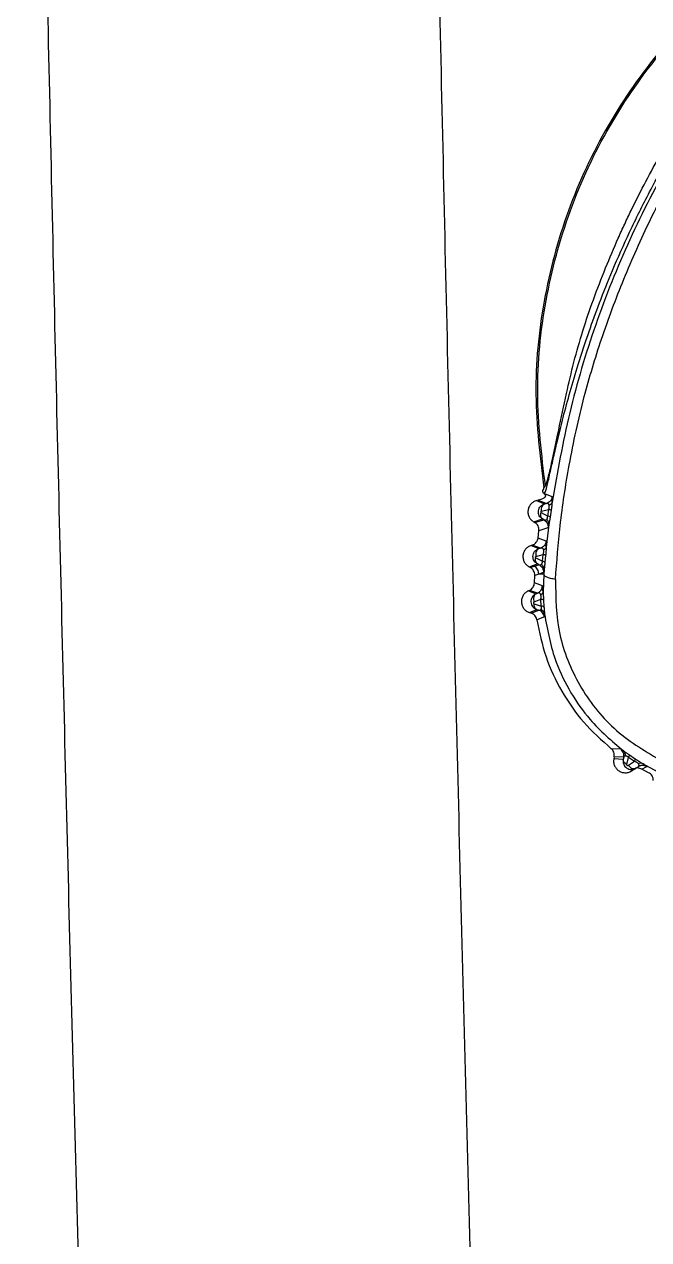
# Model space of a CAD drawing. Extents: x 527 to 611, y 788 to 934.
# Drawn here: x 530.282 to 531.758, y 831.034 to 833.908 of the extents above; entities that cross this region are included whole.
import ezdxf

# ---------------------------------------------------------------- set-up
doc = ezdxf.new("R2010")
doc.units = 0
doc.header["$MEASUREMENT"] = 0
doc.layers.add('1', color=4, linetype='Continuous')
doc.layers.add('GEOMETRY', color=4, linetype='Continuous', lineweight=25)

# ---------------------------------------------------------------- blocks, each defined once
blk = doc.blocks.new('2026_FLASH')
at = {"layer": 'GEOMETRY'}
for p, q in [((4.431, 29.4978), (4.4344, 29.5026)), ((4.4346, 29.4898), (4.431, 29.4846)), ((4.4507, 29.4767), (4.4335, 29.4835)), ((4.4135, 29.4677), (4.4322, 29.4597)), ((4.4363, 29.4607), (4.4167, 29.4685)), ((4.4322, 29.4597), (4.4363, 29.4607)), ((4.4509, 29.4743), (4.4507, 29.4767)), ((4.4243, 29.4397), (4.4399, 29.4312)), ((4.4247, 29.4426), (4.4422, 29.447)), ((4.4399, 29.4312), (4.4422, 29.447)), ((4.4458, 29.4289), (4.4443, 29.4195)), ((4.448, 29.4447), (4.4458, 29.4289)), ((4.407, 29.4172), (4.4276, 29.4243)), ((4.407, 29.4172), (4.4093, 29.4158)), ((4.4093, 29.4158), (4.4309, 29.4225)), ((4.4171, 29.3792), (4.4191, 29.3965)), ((4.4406, 29.4031), (4.4191, 29.3965)), ((4.4309, 29.4225), (4.4276, 29.4243)), ((4.4427, 29.411), (4.4364, 29.3576)), ((4.4415, 29.4052), (4.4406, 29.4031)), ((4.4443, 29.4195), (4.4427, 29.411)), ((4.4364, 29.3719), (4.4171, 29.3792)), ((4.4367, 29.3695), (4.4364, 29.3719)), ((4.4034, 29.3625), (4.4008, 29.3617)), ((4.4008, 29.3617), (4.419, 29.3542)), ((4.4226, 29.3552), (4.4034, 29.3625)), ((4.412, 29.3356), (4.4291, 29.3405)), ((4.419, 29.3542), (4.4226, 29.3552)), ((4.4276, 29.3241), (4.4291, 29.3405)), ((4.396, 29.311), (4.4156, 29.318)), ((4.396, 29.311), (4.3989, 29.3095)), ((4.3989, 29.3095), (4.4081, 29.3125)), ((4.4081, 29.3125), (4.4193, 29.3162)), ((4.4117, 29.332), (4.4276, 29.3241)), ((4.4193, 29.3162), (4.4156, 29.318)), ((4.4324, 29.3116), (4.4313, 29.3037)), ((4.435, 29.3376), (4.4335, 29.3211)), ((4.4086, 29.273), (4.4094, 29.2909)), ((4.4186, 29.2938), (4.4094, 29.2909)), ((4.4298, 29.2974), (4.4186, 29.2938)), ((4.4304, 29.2936), (4.4186, 29.2938)), ((4.4304, 29.2936), (4.4289, 29.2521)), ((4.4305, 29.2992), (4.4298, 29.2974)), ((4.4313, 29.3037), (4.4304, 29.2936)), ((4.3968, 29.2555), (4.3943, 29.2544)), ((4.3943, 29.2544), (4.4124, 29.2475)), ((4.4156, 29.2488), (4.3968, 29.2555)), ((4.4274, 29.2665), (4.4086, 29.273)), ((4.4279, 29.264), (4.4274, 29.2665)), ((4.4077, 29.2281), (4.4238, 29.2346)), ((4.4156, 29.2488), (4.4124, 29.2475)), ((4.4248, 29.2181), (4.4238, 29.2346)), ((4.4301, 29.2325), (4.4311, 29.2163)), ((4.3965, 29.2031), (4.4139, 29.2102)), ((4.3965, 29.2031), (4.401, 29.2015)), ((4.401, 29.2015), (4.419, 29.2086)), ((4.4079, 29.2236), (4.4248, 29.2181)), ((4.4139, 29.2102), (4.419, 29.2086)), ((4.4321, 29.1927), (4.4141, 29.1859)), ((4.4321, 29.1927), (4.4324, 29.1945)), ((4.6125, 28.88), (4.5901, 28.881)), ((4.597, 28.8619), (4.5961, 28.8571)), ((4.6185, 28.8557), (4.5961, 28.8571)), ((4.6197, 28.8607), (4.597, 28.8619)), ((4.6197, 28.8607), (4.6185, 28.8557)), ((4.6273, 28.8434), (4.6312, 28.8603)), ((4.645, 28.8511), (4.6311, 28.841)), ((4.645, 28.8511), (4.6312, 28.8603)), ((4.633, 28.8663), (4.6466, 28.8572)), ((4.65, 28.8357), (4.6394, 28.8296)), ((4.6394, 28.8296), (4.6416, 28.8312)), ((4.65, 28.8357), (4.6528, 28.8377)), ((4.6638, 28.8414), (4.6562, 28.8397)), ((4.6692, 28.8409), (4.6624, 28.8414)), ((4.6626, 28.8467), (4.6998, 28.8268)), ((4.6626, 28.8326), (4.674, 28.839)), ((4.6785, 28.8244), (4.6626, 28.8326)), ((4.674, 28.839), (4.6715, 28.841)), ((4.6732, 28.84), (4.6723, 28.8404)), ((4.676, 28.838), (4.673, 28.8394))]:
    blk.add_line(p, q, dxfattribs=at)
for points, knots in [([(3.2029, 33.5322), (3.2054, 33.3777), (3.2105, 33.0686), (3.2187, 32.6049), (3.2272, 32.1412), (3.2362, 31.6776), (3.2455, 31.214), (3.2552, 30.7504), (3.2654, 30.2867), (3.2759, 29.8232), (3.2869, 29.3596), (3.2982, 28.896), (3.3099, 28.4324), (3.3221, 27.9689), (3.3346, 27.5053), (3.3476, 27.0418), (3.361, 26.5783), (3.3747, 26.1148), (3.3889, 25.6513), (3.4034, 25.1878), (3.4184, 24.7244), (3.4338, 24.2609), (3.4495, 23.7975), (3.4657, 23.334), (3.4823, 22.8706), (3.4992, 22.4072), (3.5166, 21.9438), (3.5344, 21.4805), (3.5526, 21.0171), (3.5711, 20.5537), (3.5838, 20.2449), (3.5902, 20.0904)], [0, 0, 0, 0, 0.034484, 0.068969, 0.103452, 0.137936, 0.172419, 0.206902, 0.241385, 0.275868, 0.310351, 0.344833, 0.379315, 0.413798, 0.44828, 0.482762, 0.517244, 0.551726, 0.586208, 0.62069, 0.655172, 0.689654, 0.724136, 0.758619, 0.793101, 0.827584, 0.862067, 0.89655, 0.931033, 0.965516, 1, 1, 1, 1]), ([(4.4622, 21.4866), (4.456, 21.6459), (4.4437, 21.9646), (4.4258, 22.4426), (4.4083, 22.9206), (4.3913, 23.3986), (4.3746, 23.8767), (4.3584, 24.3547), (4.3426, 24.8328), (4.3272, 25.3109), (4.3123, 25.789), (4.2978, 26.2671), (4.2837, 26.7452), (4.2701, 27.2233), (4.2569, 27.7015), (4.2441, 28.1796), (4.2317, 28.6578), (4.2198, 29.1359), (4.2083, 29.6141), (4.1972, 30.0923), (4.1866, 30.5706), (4.1764, 31.0488), (4.1666, 31.527), (4.1572, 32.0053), (4.1483, 32.4835), (4.1427, 32.8024), (4.1399, 32.9618)], [0, 0, 0, 0, 0.041668, 0.083336, 0.125003, 0.16667, 0.208337, 0.250004, 0.29167, 0.333336, 0.375002, 0.416668, 0.458334, 0.5, 0.541666, 0.583332, 0.624998, 0.666664, 0.70833, 0.749996, 0.791663, 0.83333, 0.874997, 0.916664, 0.958332, 1, 1, 1, 1]), ([(4.4581, 29.2814), (4.4614, 29.3235), (4.4685, 29.4134), (4.4903, 29.5586), (4.5226, 29.7063), (4.5665, 29.853), (4.6189, 29.9929), (4.6808, 30.132), (4.7592, 30.2814), (4.8588, 30.4355), (4.9805, 30.5942), (5.1006, 30.7247), (5.2095, 30.8261), (5.2983, 30.9001), (5.3799, 30.9612), (5.4323, 30.9967), (5.4572, 31.0136)], [0, 0, 0, 0, 0.061839, 0.131845, 0.211627, 0.279904, 0.352971, 0.427433, 0.499926, 0.596401, 0.691889, 0.788478, 0.852073, 0.906668, 0.955606, 1, 1, 1, 1]), ([(5.2953, 30.9285), (5.2405, 30.8824), (5.1306, 30.79), (4.9818, 30.632), (4.8476, 30.4615), (4.7301, 30.2787), (4.6307, 30.0856), (4.5504, 29.8844), (4.4881, 29.6766), (4.4628, 29.5349), (4.4502, 29.4641)], [0, 0, 0, 0, 0.124613, 0.249568, 0.374705, 0.499995, 0.625284, 0.750423, 0.875382, 1, 1, 1, 1]), ([(4.4344, 29.5026), (4.4359, 29.5059), (4.4389, 29.5124), (4.4498, 29.5564), (4.4648, 29.6299), (4.483, 29.7162), (4.5013, 29.7954), (4.5223, 29.8693), (4.5479, 29.9434), (4.5757, 30.0164), (4.6011, 30.0761), (4.6216, 30.1212), (4.6389, 30.1578), (4.6625, 30.2052), (4.6851, 30.2473), (4.7013, 30.2761), (4.7057, 30.2838), (4.707, 30.2861), (4.7075, 30.2868), (4.7076, 30.287), (4.7076, 30.2871), (4.7077, 30.2872), (4.708, 30.2877), (4.709, 30.2895), (4.7132, 30.2967), (4.7395, 30.3414), (4.7845, 30.4119), (4.8491, 30.502), (4.912, 30.5818), (4.9634, 30.6416), (5.0036, 30.6842), (5.0306, 30.711), (5.059, 30.738), (5.0898, 30.7664), (5.1195, 30.7932), (5.1651, 30.8337), (5.2038, 30.8677), (5.2285, 30.8904), (5.2378, 30.8995), (5.2442, 30.9065), (5.2455, 30.9084), (5.246, 30.9092)], [0, 0, 0, 0, 0.027181, 0.054354, 0.111794, 0.162373, 0.205108, 0.248044, 0.290461, 0.335185, 0.37734, 0.397448, 0.416906, 0.444066, 0.48478, 0.49553, 0.498503, 0.499389, 0.499874, 0.499876, 0.499893, 0.499939, 0.500112, 0.500779, 0.503401, 0.513792, 0.586369, 0.641241, 0.696823, 0.754718, 0.77261, 0.79503, 0.818663, 0.838579, 0.866273, 0.88722, 0.945993, 0.959227, 0.970551, 0.986419, 1, 1, 1, 1]), ([(4.4346, 29.4898), (4.4351, 29.491), (4.4361, 29.4932), (4.4397, 29.507), (4.4455, 29.5331), (4.4541, 29.5715), (4.4639, 29.6142), (4.4768, 29.6666), (4.4929, 29.726), (4.5131, 29.794), (4.5361, 29.8641), (4.5631, 29.9384), (4.5946, 30.017), (4.6338, 30.1049), (4.6812, 30.2003), (4.7351, 30.2968), (4.7917, 30.3879), (4.8497, 30.4725), (4.911, 30.5546), (4.9765, 30.6347), (5.0409, 30.7065), (5.1039, 30.7718), (5.162, 30.8282), (5.2133, 30.875), (5.2427, 30.9012), (5.255, 30.9127), (5.2565, 30.9146), (5.2572, 30.9155)], [0, 0, 0, 0, 0.012314, 0.025361, 0.055445, 0.078767, 0.105882, 0.137474, 0.173869, 0.211139, 0.256296, 0.295281, 0.34004, 0.393784, 0.451036, 0.512216, 0.572352, 0.624495, 0.678498, 0.738978, 0.793798, 0.83783, 0.892002, 0.935863, 0.971198, 0.986105, 1, 1, 1, 1]), ([(4.431, 29.4846), (4.432, 29.4836), (4.4333, 29.4823), (4.4343, 29.4801), (4.4346, 29.4787), (4.4343, 29.4773), (4.4332, 29.4754), (4.4278, 29.4712), (4.4216, 29.4697), (4.4167, 29.4685)], [0, 0, 0, 0, 0.140957, 0.196406, 0.24569, 0.293402, 0.344557, 0.471864, 1, 1, 1, 1]), ([(4.431, 29.4846), (4.4304, 29.4852), (4.4292, 29.4863), (4.4282, 29.4883), (4.4281, 29.4902), (4.429, 29.4928), (4.431, 29.4951), (4.431, 29.4973), (4.431, 29.4978)], [0, 0, 0, 0, 0.185838, 0.329977, 0.436433, 0.555448, 0.901392, 1, 1, 1, 1]), ([(4.4276, 29.4243), (4.4261, 29.4253), (4.4231, 29.4274), (4.4198, 29.432), (4.4178, 29.4376), (4.4177, 29.4437), (4.4195, 29.4495), (4.4227, 29.4542), (4.4271, 29.4579), (4.4305, 29.4591), (4.4322, 29.4597)], [0, 0, 0, 0, 0.116086, 0.238887, 0.368451, 0.504811, 0.634546, 0.760306, 0.882114, 1, 1, 1, 1]), ([(4.4322, 29.4597), (4.431, 29.4591), (4.4285, 29.458), (4.4258, 29.4539), (4.4243, 29.4485), (4.4246, 29.4445), (4.4247, 29.4426)], [0, 0, 0, 0, 0.242505, 0.499998, 0.757492, 1, 1, 1, 1]), ([(4.4507, 29.4767), (4.4502, 29.4749), (4.4494, 29.4712), (4.4461, 29.4664), (4.4417, 29.4626), (4.4381, 29.4613), (4.4363, 29.4607)], [0, 0, 0, 0, 0.244703, 0.5, 0.755297, 1, 1, 1, 1]), ([(4.4434, 29.4564), (4.4431, 29.4574), (4.4425, 29.4594), (4.4401, 29.461), (4.4379, 29.4608), (4.4363, 29.4607)], [0, 0, 0, 0, 0.216052, 0.460815, 1, 1, 1, 1]), ([(4.4422, 29.447), (4.4425, 29.4478), (4.443, 29.4494), (4.4435, 29.4521), (4.4435, 29.4545), (4.4434, 29.4558), (4.4434, 29.4564)], [0, 0, 0, 0, 0.2585024, 0.4991475, 0.7411682, 1, 1, 1, 1]), ([(4.4502, 29.4641), (4.45, 29.4633), (4.4495, 29.4618), (4.4476, 29.459), (4.445, 29.4574), (4.4434, 29.4564)], [0, 0, 0, 0, 0.255693, 0.510835, 1, 1, 1, 1]), ([(4.4502, 29.4641), (4.45, 29.4617), (4.4496, 29.4579), (4.4493, 29.4535), (4.449, 29.4508), (4.4486, 29.4484), (4.4482, 29.4461), (4.448, 29.4447)], [0, 0, 0, 0, 0.413921, 0.636614, 0.655903, 0.797447, 1, 1, 1, 1]), ([(4.4502, 29.4641), (4.4504, 29.4659), (4.4508, 29.4698), (4.451, 29.4735), (4.4509, 29.4741), (4.4509, 29.4743)], [0, 0, 0, 0, 0.35554, 0.740624, 1, 1, 1, 1]), ([(4.4276, 29.4243), (4.4267, 29.425), (4.425, 29.4265), (4.4236, 29.4302), (4.4232, 29.4348), (4.424, 29.438), (4.4243, 29.4397)], [0, 0, 0, 0, 0.244322, 0.5, 0.755678, 1, 1, 1, 1]), ([(4.4247, 29.4426), (4.4246, 29.4426), (4.4243, 29.4425), (4.4239, 29.4422), (4.4236, 29.4418), (4.4235, 29.4414), (4.4235, 29.441), (4.4235, 29.4407), (4.4236, 29.4403), (4.4239, 29.4399), (4.4242, 29.4397), (4.4243, 29.4397)], [0, 0, 0, 0, 0.144332, 0.279371, 0.402692, 0.51582, 0.570689, 0.625661, 0.739505, 0.863851, 1, 1, 1, 1]), ([(4.4374, 29.4234), (4.4377, 29.4238), (4.4383, 29.4246), (4.4392, 29.4263), (4.4398, 29.4286), (4.4399, 29.4303), (4.4399, 29.4312)], [0, 0, 0, 0, 0.275715, 0.530152, 0.765716, 1, 1, 1, 1]), ([(4.4458, 29.4289), (4.4453, 29.4292), (4.4443, 29.4299), (4.4414, 29.4308), (4.4399, 29.4312)], [0, 0, 0, 0, 0.5, 1, 1, 1, 1]), ([(4.448, 29.4447), (4.4475, 29.4451), (4.4465, 29.4457), (4.4436, 29.4466), (4.4422, 29.447)], [0, 0, 0, 0, 0.501821, 1, 1, 1, 1]), ([(4.4191, 29.3965), (4.4191, 29.3984), (4.4193, 29.4023), (4.4172, 29.4078), (4.414, 29.4126), (4.4109, 29.4147), (4.4093, 29.4158)], [0, 0, 0, 0, 0.253687, 0.509854, 0.758386, 1, 1, 1, 1]), ([(4.4309, 29.4225), (4.4321, 29.422), (4.4343, 29.4212), (4.4364, 29.4227), (4.4374, 29.4234)], [0, 0, 0, 0, 0.527507, 1, 1, 1, 1]), ([(4.4309, 29.4225), (4.4325, 29.4214), (4.4356, 29.4193), (4.4389, 29.4144), (4.4409, 29.4089), (4.4407, 29.405), (4.4406, 29.4031)], [0, 0, 0, 0, 0.244604, 0.5, 0.755396, 1, 1, 1, 1]), ([(4.4427, 29.411), (4.4428, 29.4121), (4.4428, 29.4143), (4.4418, 29.4176), (4.44, 29.4207), (4.4382, 29.4225), (4.4374, 29.4234)], [0, 0, 0, 0, 0.247251, 0.5, 0.752748, 1, 1, 1, 1]), ([(4.4427, 29.411), (4.4423, 29.4088), (4.4418, 29.406), (4.4415, 29.4053), (4.4415, 29.4052)], [0, 0, 0, 0, 0.799872, 1, 1, 1, 1]), ([(4.4034, 29.3625), (4.4052, 29.3633), (4.4088, 29.3647), (4.413, 29.3689), (4.4161, 29.3737), (4.4168, 29.3774), (4.4171, 29.3792)], [0, 0, 0, 0, 0.253674, 0.509842, 0.758373, 1, 1, 1, 1]), ([(4.4364, 29.3719), (4.436, 29.3701), (4.4353, 29.3663), (4.4322, 29.3613), (4.4279, 29.3573), (4.4244, 29.3559), (4.4226, 29.3552)], [0, 0, 0, 0, 0.244606, 0.5, 0.755394, 1, 1, 1, 1]), ([(4.4364, 29.3576), (4.4366, 29.3596), (4.4368, 29.364), (4.4369, 29.3684), (4.4368, 29.3691), (4.4367, 29.3695)], [0, 0, 0, 0, 0.323623, 0.681414, 1, 1, 1, 1]), ([(4.4156, 29.318), (4.4141, 29.319), (4.4111, 29.3208), (4.4077, 29.3251), (4.4055, 29.3302), (4.4048, 29.336), (4.4058, 29.3418), (4.4087, 29.3472), (4.4131, 29.3517), (4.417, 29.3533), (4.419, 29.3542)], [0, 0, 0, 0, 0.112526, 0.228496, 0.347979, 0.471037, 0.597725, 0.728089, 0.86217, 1, 1, 1, 1]), ([(4.419, 29.3542), (4.4177, 29.3535), (4.4151, 29.3522), (4.4124, 29.3476), (4.4112, 29.3418), (4.4117, 29.3377), (4.412, 29.3356)], [0, 0, 0, 0, 0.2417858, 0.499997, 0.75821, 1, 1, 1, 1]), ([(4.4303, 29.3505), (4.4302, 29.3511), (4.43, 29.3523), (4.429, 29.3539), (4.4267, 29.3557), (4.4243, 29.3554), (4.4226, 29.3552)], [0, 0, 0, 0, 0.1024138, 0.2137477, 0.4583424, 1, 1, 1, 1]), ([(4.4291, 29.3405), (4.4295, 29.3414), (4.43, 29.3431), (4.4305, 29.3458), (4.4306, 29.3484), (4.4304, 29.3498), (4.4303, 29.3505)], [0, 0, 0, 0, 0.266443, 0.509618, 0.748019, 1, 1, 1, 1]), ([(4.435, 29.3376), (4.4345, 29.3381), (4.4335, 29.3391), (4.4306, 29.3401), (4.4291, 29.3405)], [0, 0, 0, 0, 0.501099, 1, 1, 1, 1]), ([(4.4364, 29.3576), (4.4363, 29.3569), (4.4359, 29.3555), (4.4342, 29.3529), (4.4319, 29.3514), (4.4303, 29.3505)], [0, 0, 0, 0, 0.256158, 0.511246, 1, 1, 1, 1]), ([(4.4364, 29.3576), (4.4363, 29.3543), (4.4359, 29.3479), (4.4353, 29.341), (4.435, 29.3376)], [0, 0, 0, 0, 0.510693, 1, 1, 1, 1]), ([(4.4186, 29.2938), (4.4186, 29.2956), (4.4185, 29.2994), (4.4164, 29.3048), (4.4129, 29.3095), (4.4097, 29.3115), (4.4081, 29.3125)], [0, 0, 0, 0, 0.244674, 0.499936, 0.755232, 1, 1, 1, 1]), ([(4.412, 29.3356), (4.4118, 29.3356), (4.4115, 29.3354), (4.411, 29.3351), (4.4107, 29.3346), (4.4106, 29.3341), (4.4106, 29.3337), (4.4106, 29.3334), (4.4107, 29.3331), (4.4109, 29.3327), (4.4112, 29.3323), (4.4115, 29.3321), (4.4117, 29.332)], [0, 0, 0, 0, 0.146341, 0.284794, 0.411815, 0.527267, 0.582282, 0.636635, 0.691461, 0.747852, 0.86781, 1, 1, 1, 1]), ([(4.4156, 29.318), (4.4147, 29.3187), (4.4131, 29.32), (4.4116, 29.3233), (4.411, 29.3274), (4.4114, 29.3305), (4.4117, 29.332)], [0, 0, 0, 0, 0.244947, 0.5, 0.755053, 1, 1, 1, 1]), ([(4.4193, 29.3162), (4.4204, 29.3158), (4.4223, 29.3151), (4.4242, 29.3162), (4.425, 29.3168)], [0, 0, 0, 0, 0.5237312, 1, 1, 1, 1]), ([(4.4193, 29.3162), (4.4209, 29.3152), (4.4241, 29.3131), (4.4276, 29.3085), (4.4297, 29.303), (4.4297, 29.2992), (4.4298, 29.2974)], [0, 0, 0, 0, 0.244705, 0.5, 0.755295, 1, 1, 1, 1]), ([(4.425, 29.3168), (4.4253, 29.3171), (4.426, 29.3178), (4.4268, 29.3195), (4.4273, 29.3213), (4.4275, 29.3229), (4.4276, 29.3238), (4.4276, 29.3241)], [0, 0, 0, 0, 0.278913, 0.535679, 0.770925, 0.912381, 1, 1, 1, 1]), ([(4.4313, 29.3037), (4.4312, 29.3049), (4.4312, 29.3073), (4.4299, 29.3108), (4.4279, 29.3141), (4.426, 29.3159), (4.425, 29.3168)], [0, 0, 0, 0, 0.247085, 0.499998, 0.752911, 1, 1, 1, 1]), ([(4.4335, 29.3211), (4.433, 29.3216), (4.432, 29.3226), (4.429, 29.3236), (4.4276, 29.3241)], [0, 0, 0, 0, 0.499997, 1, 1, 1, 1]), ([(4.4335, 29.3211), (4.4331, 29.3178), (4.4327, 29.3143), (4.4324, 29.3117), (4.4324, 29.3116)], [0, 0, 0, 0, 0.95054, 1, 1, 1, 1]), ([(4.4094, 29.2909), (4.4093, 29.2928), (4.4093, 29.2966), (4.4069, 29.302), (4.4036, 29.3065), (4.4005, 29.3085), (4.3989, 29.3095)], [0, 0, 0, 0, 0.254418, 0.510944, 0.758803, 1, 1, 1, 1]), ([(4.4581, 29.2814), (4.4542, 29.2821), (4.4461, 29.2835), (4.4375, 29.2865), (4.4317, 29.2899), (4.4309, 29.2924), (4.4304, 29.2936)], [0, 0, 0, 0, 0.252807, 0.508865, 0.760288, 1, 1, 1, 1]), ([(4.4313, 29.3037), (4.431, 29.3018), (4.4307, 29.2998), (4.4305, 29.2993), (4.4305, 29.2992)], [0, 0, 0, 0, 0.920566, 1, 1, 1, 1]), ([(4.4581, 29.2814), (4.4589, 29.2379), (4.4603, 29.1516), (4.5108, 29.0285), (4.5921, 28.9227), (4.6664, 28.8777), (4.7038, 28.8551)], [0, 0, 0, 0, 0.251416, 0.499983, 0.748554, 1, 1, 1, 1]), ([(4.3968, 29.2555), (4.3985, 29.2564), (4.4018, 29.2582), (4.4054, 29.2626), (4.408, 29.2676), (4.4084, 29.2712), (4.4086, 29.273)], [0, 0, 0, 0, 0.25384, 0.511381, 0.759816, 1, 1, 1, 1]), ([(4.4156, 29.2488), (4.4172, 29.2497), (4.4205, 29.2515), (4.4243, 29.2558), (4.4268, 29.261), (4.4272, 29.2647), (4.4274, 29.2665)], [0, 0, 0, 0, 0.244832, 0.500003, 0.755172, 1, 1, 1, 1]), ([(4.4289, 29.2521), (4.4288, 29.2542), (4.4286, 29.2586), (4.4283, 29.2629), (4.428, 29.2637), (4.4279, 29.264)], [0, 0, 0, 0, 0.331491, 0.697535, 1, 1, 1, 1]), ([(4.4124, 29.2475), (4.4103, 29.2463), (4.4066, 29.2442), (4.4028, 29.2392), (4.4006, 29.2339), (4.4001, 29.228), (4.4012, 29.2223), (4.404, 29.217), (4.4083, 29.2127), (4.412, 29.211), (4.4139, 29.2102)], [0, 0, 0, 0, 0.150773, 0.264434, 0.386648, 0.506202, 0.625757, 0.747841, 0.872557, 1, 1, 1, 1]), ([(4.4124, 29.2475), (4.4112, 29.2467), (4.4087, 29.245), (4.4066, 29.2401), (4.4061, 29.2342), (4.4072, 29.2301), (4.4077, 29.2281)], [0, 0, 0, 0, 0.2416276, 0.499996, 0.7583668, 1, 1, 1, 1]), ([(4.4077, 29.2281), (4.4075, 29.228), (4.4071, 29.2277), (4.4066, 29.2272), (4.4063, 29.2266), (4.4062, 29.2259), (4.4063, 29.2254), (4.4064, 29.2251), (4.4065, 29.2248), (4.4068, 29.2243), (4.4073, 29.2239), (4.4077, 29.2237), (4.4079, 29.2236)], [0, 0, 0, 0, 0.144969, 0.282382, 0.408812, 0.524214, 0.579439, 0.634146, 0.689441, 0.746369, 0.867327, 1, 1, 1, 1]), ([(4.4237, 29.2447), (4.4235, 29.2452), (4.4231, 29.2465), (4.4221, 29.2481), (4.4196, 29.2498), (4.4172, 29.2492), (4.4156, 29.2488)], [0, 0, 0, 0, 0.102658, 0.213834, 0.457963, 1, 1, 1, 1]), ([(4.4289, 29.2521), (4.4286, 29.2507), (4.428, 29.248), (4.4251, 29.2458), (4.4237, 29.2447)], [0, 0, 0, 0, 0.509663, 1, 1, 1, 1]), ([(4.4238, 29.2346), (4.4239, 29.2355), (4.4243, 29.2372), (4.4244, 29.24), (4.4241, 29.2426), (4.4238, 29.244), (4.4237, 29.2447)], [0, 0, 0, 0, 0.265172, 0.509677, 0.749232, 1, 1, 1, 1]), ([(4.4301, 29.2325), (4.4295, 29.2329), (4.4284, 29.2338), (4.4253, 29.2343), (4.4238, 29.2346)], [0, 0, 0, 0, 0.500743, 1, 1, 1, 1]), ([(4.4289, 29.2521), (4.4291, 29.249), (4.4295, 29.2428), (4.4299, 29.236), (4.4301, 29.2325)], [0, 0, 0, 0, 0.489149, 1, 1, 1, 1]), ([(4.4141, 29.1859), (4.4137, 29.1877), (4.4128, 29.1913), (4.4097, 29.1958), (4.4058, 29.1995), (4.4026, 29.2008), (4.401, 29.2015)], [0, 0, 0, 0, 0.254088, 0.511674, 0.759824, 1, 1, 1, 1]), ([(4.4139, 29.2102), (4.413, 29.2107), (4.4111, 29.2117), (4.4091, 29.2149), (4.4079, 29.2189), (4.4079, 29.2221), (4.4079, 29.2236)], [0, 0, 0, 0, 0.244802, 0.5, 0.755198, 1, 1, 1, 1]), ([(4.419, 29.2086), (4.4201, 29.2084), (4.4221, 29.2079), (4.4235, 29.2094), (4.4242, 29.2102)], [0, 0, 0, 0, 0.527463, 1, 1, 1, 1]), ([(4.4321, 29.1927), (4.4317, 29.1945), (4.4309, 29.198), (4.4279, 29.2026), (4.4239, 29.2064), (4.4206, 29.2079), (4.419, 29.2086)], [0, 0, 0, 0, 0.245213, 0.499997, 0.754783, 1, 1, 1, 1]), ([(4.4242, 29.2102), (4.4244, 29.2106), (4.4248, 29.2114), (4.4252, 29.2133), (4.4252, 29.2155), (4.4249, 29.2172), (4.4248, 29.2181)], [0, 0, 0, 0, 0.272932, 0.525631, 0.762717, 1, 1, 1, 1]), ([(4.4322, 29.1993), (4.432, 29.2003), (4.4315, 29.2025), (4.4297, 29.2055), (4.4273, 29.2081), (4.4252, 29.2095), (4.4242, 29.2102)], [0, 0, 0, 0, 0.247362, 0.499999, 0.752637, 1, 1, 1, 1]), ([(4.4311, 29.2163), (4.4306, 29.2167), (4.4295, 29.2175), (4.4263, 29.2179), (4.4248, 29.2181)], [0, 0, 0, 0, 0.5, 1, 1, 1, 1]), ([(4.4311, 29.2163), (4.4314, 29.2132), (4.4318, 29.2066), (4.4321, 29.2018), (4.4322, 29.1993)], [0, 0, 0, 0, 0.47182, 1, 1, 1, 1]), ([(4.4322, 29.1993), (4.4394, 29.1609), (4.4515, 29.0965), (4.4928, 29.0133), (4.5442, 28.9397), (4.5913, 28.8995), (4.6189, 28.876)], [0, 0, 0, 0, 0.307324, 0.515132, 0.716378, 1, 1, 1, 1]), ([(4.4324, 29.1945), (4.4324, 29.1945), (4.4325, 29.195), (4.4324, 29.1971), (4.4322, 29.1993)], [0, 0, 0, 0, 0.007184, 1, 1, 1, 1]), ([(4.4141, 29.1859), (4.4203, 29.1564), (4.4325, 29.0976), (4.4712, 29.0159), (4.5226, 28.9413), (4.5675, 28.9012), (4.5901, 28.881)], [0, 0, 0, 0, 0.25081, 0.499261, 0.74806, 1, 1, 1, 1]), ([(4.597, 28.8619), (4.5972, 28.8637), (4.5977, 28.8673), (4.5963, 28.8726), (4.5938, 28.8774), (4.5913, 28.8798), (4.5901, 28.881)], [0, 0, 0, 0, 0.254076, 0.511662, 0.759811, 1, 1, 1, 1]), ([(4.6189, 28.876), (4.6172, 28.8772), (4.6136, 28.8796), (4.6129, 28.8799), (4.6125, 28.88)], [0, 0, 0, 0, 0.470584, 1, 1, 1, 1]), ([(4.6197, 28.8607), (4.6199, 28.8625), (4.6203, 28.8661), (4.619, 28.8715), (4.6165, 28.8764), (4.6138, 28.8788), (4.6125, 28.88)], [0, 0, 0, 0, 0.245215, 0.500001, 0.754786, 1, 1, 1, 1]), ([(4.6185, 28.8557), (4.6182, 28.8538), (4.6178, 28.8499), (4.6193, 28.8442), (4.6222, 28.8391), (4.6265, 28.8352), (4.6317, 28.8325), (4.6373, 28.8315), (4.6438, 28.8321), (4.6477, 28.8343), (4.65, 28.8357)], [0, 0, 0, 0, 0.120389, 0.240782, 0.361274, 0.481964, 0.600789, 0.720965, 0.833104, 1, 1, 1, 1]), ([(4.6273, 28.8434), (4.6259, 28.8442), (4.6232, 28.8458), (4.6202, 28.849), (4.6184, 28.8524), (4.6185, 28.8546), (4.6185, 28.8557)], [0, 0, 0, 0, 0.244802, 0.5, 0.755198, 1, 1, 1, 1]), ([(4.6189, 28.876), (4.6198, 28.8754), (4.6211, 28.8745), (4.6227, 28.8734), (4.6236, 28.8729), (4.624, 28.8726), (4.6242, 28.8724), (4.6253, 28.8717), (4.6283, 28.8697), (4.6311, 28.8677), (4.633, 28.8663)], [0, 0, 0, 0, 0.237358, 0.356058, 0.420019, 0.422084, 0.43752, 0.479818, 0.63966, 1, 1, 1, 1]), ([(4.6241, 28.864), (4.624, 28.8652), (4.6239, 28.8676), (4.6229, 28.8709), (4.6212, 28.8738), (4.6197, 28.8753), (4.6189, 28.876)], [0, 0, 0, 0, 0.247391, 0.500007, 0.75262, 1, 1, 1, 1]), ([(4.6241, 28.864), (4.623, 28.8639), (4.6208, 28.8636), (4.6201, 28.8617), (4.6197, 28.8607)], [0, 0, 0, 0, 0.4717477, 1, 1, 1, 1]), ([(4.6312, 28.8603), (4.6305, 28.8609), (4.6293, 28.862), (4.6279, 28.8627), (4.6271, 28.8631), (4.6265, 28.8633), (4.6254, 28.8638), (4.6246, 28.8639), (4.6241, 28.864)], [0, 0, 0, 0, 0.238068, 0.475416, 0.501679, 0.551762, 0.728188, 1, 1, 1, 1]), ([(4.6312, 28.8603), (4.6318, 28.8617), (4.6331, 28.8645), (4.6331, 28.8657), (4.633, 28.8663)], [0, 0, 0, 0, 0.5, 1, 1, 1, 1]), ([(4.645, 28.8511), (4.6456, 28.8525), (4.6467, 28.8554), (4.6466, 28.8566), (4.6466, 28.8572)], [0, 0, 0, 0, 0.499386, 1, 1, 1, 1]), ([(4.6535, 28.8462), (4.653, 28.8466), (4.652, 28.8475), (4.6499, 28.849), (4.6475, 28.8502), (4.6458, 28.8508), (4.645, 28.8511)], [0, 0, 0, 0, 0.249261, 0.488794, 0.734234, 1, 1, 1, 1]), ([(4.6466, 28.8572), (4.6494, 28.8554), (4.6549, 28.8517), (4.6601, 28.8484), (4.6626, 28.8467)], [0, 0, 0, 0, 0.51114, 1, 1, 1, 1]), ([(4.6311, 28.841), (4.6309, 28.8409), (4.6305, 28.8406), (4.6298, 28.8405), (4.629, 28.8406), (4.6285, 28.8408), (4.6281, 28.8411), (4.6278, 28.8414), (4.6276, 28.8417), (4.6274, 28.8421), (4.6272, 28.8427), (4.6273, 28.8432), (4.6273, 28.8434)], [0, 0, 0, 0, 0.144988, 0.282396, 0.408827, 0.524229, 0.57945, 0.634159, 0.689453, 0.746382, 0.867343, 1, 1, 1, 1]), ([(4.6311, 28.841), (4.6325, 28.8396), (4.6355, 28.8366), (4.6409, 28.8341), (4.6461, 28.8336), (4.6488, 28.835), (4.65, 28.8357)], [0, 0, 0, 0, 0.241635, 0.500008, 0.758375, 1, 1, 1, 1]), ([(4.6528, 28.8377), (4.6541, 28.8388), (4.6559, 28.8404), (4.6558, 28.8432), (4.6549, 28.8449), (4.654, 28.8458), (4.6535, 28.8462)], [0, 0, 0, 0, 0.5528798, 0.7916521, 0.9000617, 1, 1, 1, 1]), ([(4.674, 28.839), (4.6724, 28.8398), (4.6689, 28.8413), (4.6632, 28.8417), (4.6576, 28.8406), (4.6544, 28.8387), (4.6528, 28.8377)], [0, 0, 0, 0, 0.24483, 0.5, 0.75517, 1, 1, 1, 1]), ([(4.6626, 28.8326), (4.6609, 28.8334), (4.6579, 28.8348), (4.6546, 28.8348), (4.6532, 28.8348)], [0, 0, 0, 0, 0.574243, 1, 1, 1, 1]), ([(4.6535, 28.8462), (4.6552, 28.8468), (4.6586, 28.8481), (4.6612, 28.8472), (4.6626, 28.8467)], [0, 0, 0, 0, 0.490313, 1, 1, 1, 1]), ([(4.6715, 28.841), (4.6715, 28.8411), (4.671, 28.8414), (4.6679, 28.8434), (4.6643, 28.8456), (4.6626, 28.8467)], [0, 0, 0, 0, 0.098461, 0.572325, 1, 1, 1, 1]), ([(4.6894, 28.806), (4.6893, 28.8079), (4.6892, 28.8118), (4.6867, 28.817), (4.6832, 28.8215), (4.6801, 28.8235), (4.6785, 28.8244)], [0, 0, 0, 0, 0.253715, 0.509834, 0.758299, 1, 1, 1, 1])]:
    blk.add_open_spline(points, degree=3, knots=knots, dxfattribs=at)
for points in [[(5.2474, 30.9128), (5.1793, 30.8839), (5.0431, 30.8261), (4.8618, 30.6962), (4.7044, 30.5392), (4.577, 30.3568), (4.4828, 30.1551), (4.4257, 29.9402), (4.4039, 29.7182), (4.4219, 29.5713), (4.431, 29.4978)], [(4.4344, 29.5026), (4.4257, 29.5756), (4.4082, 29.7216), (4.4304, 29.9421), (4.4874, 30.1554), (4.5811, 30.3556), (4.7075, 30.5369), (4.8637, 30.693), (5.0434, 30.8224), (5.1785, 30.8803), (5.246, 30.9092)], [(4.4135, 29.4677), (4.411, 29.4667), (4.4059, 29.4649), (4.3997, 29.4594), (4.3952, 29.4526), (4.393, 29.4447), (4.3931, 29.4364), (4.3957, 29.4287), (4.4003, 29.4218), (4.4047, 29.4187), (4.407, 29.4172)], [(4.4008, 29.3617), (4.3983, 29.3607), (4.3932, 29.3587), (4.3872, 29.353), (4.383, 29.346), (4.3811, 29.338), (4.3815, 29.3298), (4.3843, 29.3221), (4.3892, 29.3154), (4.3938, 29.3125), (4.396, 29.311)], [(4.3943, 29.2544), (4.3919, 29.2531), (4.3871, 29.2504), (4.3817, 29.2439), (4.3784, 29.2363), (4.3775, 29.228), (4.3791, 29.2198), (4.383, 29.2125), (4.3889, 29.2065), (4.394, 29.2042), (4.3965, 29.2031)], [(4.5961, 28.8571), (4.5958, 28.8544), (4.5952, 28.8489), (4.5975, 28.8408), (4.6019, 28.8337), (4.6082, 28.8282), (4.6158, 28.8248), (4.6241, 28.8239), (4.6324, 28.8253), (4.6371, 28.8282), (4.6394, 28.8296)]]:
    blk.add_open_spline(points, degree=3, dxfattribs=at)

msp = doc.modelspace()

# ---------------------------------------------------------------- block references
at = {"layer": '1'}
msp.add_blockref('2026_FLASH', (527.0792, 803.3138), dxfattribs=at)

doc.saveas('drawing.dxf')
